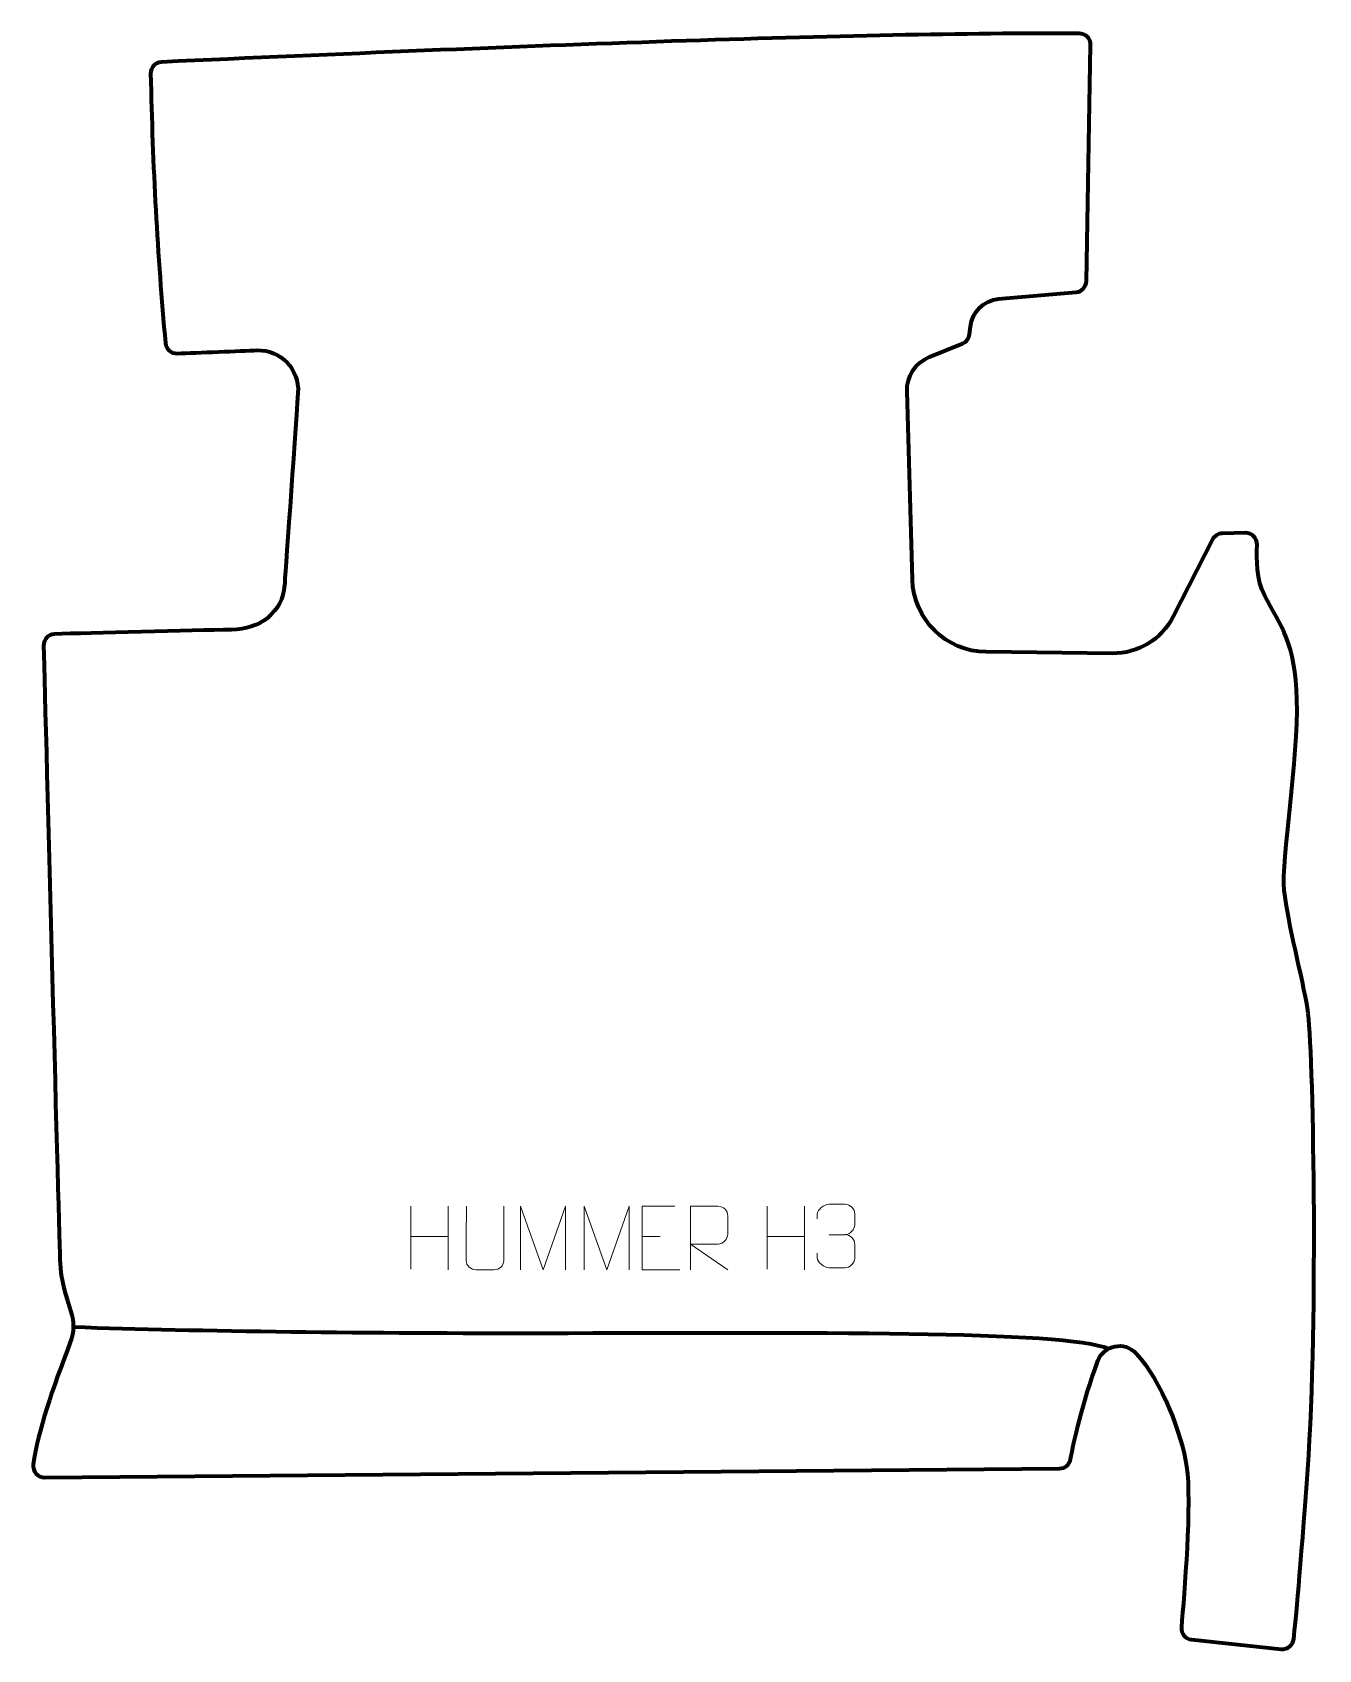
# Model space of a CAD drawing. Header units: millimetres. Extents: x -252 to 254, y -318 to 318.
import ezdxf

# ---------------------------------------------------------------- set-up
doc = ezdxf.new("R2010")
doc.units = ezdxf.units.MM
doc.header["$MEASUREMENT"] = 0
for name, color, linetype in [('layer 1', 7, 'Continuous'), ('layer 2', 7, 'Continuous'), ('layer 3', 7, 'Continuous')]:
    doc.layers.add(name, color=color, linetype=linetype)

msp = doc.modelspace()

# ---------------------------------------------------------------- linework, layer by layer
at = {"layer": 'layer 1', "color": 250, "lineweight": 9}
for points in [[(-103.2322, -143.4682), (-103.2322, -143.4682), (-103.2322, -168.2457), (-103.2322, -168.2457)], [(-88.5889, -143.4682), (-88.5889, -143.4682), (-88.5889, -168.4217), (-88.5889, -168.4217)], [(36.7678, -143.4682), (36.7678, -143.4682), (36.7678, -168.2457), (36.7678, -168.2457)], [(51.4111, -143.4682), (51.4111, -143.4682), (51.4111, -168.4217), (51.4111, -168.4217)], [(-103.2322, -155.3505), (-103.2322, -155.3505), (-88.5889, -155.3501), (-88.5889, -155.3501)], [(-12.4113, -155.3405), (-12.4113, -155.3405), (-5.2432, -155.3405), (-5.2432, -155.3405)], [(36.7678, -155.3505), (36.7678, -155.3505), (51.4111, -155.3501), (51.4111, -155.3501)], [(61.1722, -154.6288), (61.1722, -154.6288), (67.3686, -154.6288), (67.3686, -154.6288)]]:
    msp.add_open_spline(points, degree=3, dxfattribs=at)
for points, knots in [([(-66.7868, -143.4644), (-66.7872, -149.0039), (-66.6914, -159.2057), (-66.691, -164.7461), (-66.691, -164.7461), (-66.8308, -166.9856), (-68.508, -168.4118), (-70.6557, -168.4223), (-70.6557, -168.4223), (-72.9876, -168.4219), (-75.3195, -168.4219), (-77.651, -168.4223), (-77.651, -168.4223), (-79.576, -168.5238), (-81.5481, -166.7073), (-81.5369, -164.7628), (-81.5369, -164.7628), (-81.5366, -159.2009), (-81.4412, -149.0255), (-81.4416, -143.4644)], [0, 0, 0, 0, 0.16666667, 0.16666667, 0.16666667, 0.16666667, 0.33333333, 0.33333333, 0.33333333, 0.33333333, 0.5, 0.5, 0.5, 0.5, 0.66666667, 0.66666667, 0.66666667, 0.66666667, 1, 1, 1, 1]), ([(-60.1702, -168.4217), (-60.1702, -168.4217), (-60.1702, -143.4638), (-60.1702, -143.4638), (-60.1702, -143.4638), (-60.1702, -143.4638), (-51.2451, -168.4217), (-51.2451, -168.4217), (-51.2451, -168.4217), (-51.2451, -168.4217), (-42.4852, -143.4643), (-42.4852, -143.4643), (-42.4852, -143.4643), (-42.4852, -143.4643), (-42.4852, -168.4217), (-42.4852, -168.4217)], [0, 0, 0, 0, 0.2, 0.2, 0.2, 0.2, 0.4, 0.4, 0.4, 0.4, 0.6, 0.6, 0.6, 0.6, 1, 1, 1, 1]), ([(-35.1702, -168.4217), (-35.1702, -168.4217), (-35.1702, -143.4638), (-35.1702, -143.4638), (-35.1702, -143.4638), (-35.1702, -143.4638), (-26.2451, -168.4217), (-26.2451, -168.4217), (-26.2451, -168.4217), (-26.2451, -168.4217), (-17.4852, -143.4643), (-17.4852, -143.4643), (-17.4852, -143.4643), (-17.4852, -143.4643), (-17.4852, -168.4217), (-17.4852, -168.4217)], [0, 0, 0, 0, 0.2, 0.2, 0.2, 0.2, 0.4, 0.4, 0.4, 0.4, 0.6, 0.6, 0.6, 0.6, 1, 1, 1, 1]), ([(0.4626, -143.4608), (0.4626, -143.4608), (-12.4113, -143.4608), (-12.4113, -143.4608), (-12.4113, -143.4608), (-12.4113, -143.4608), (-12.4113, -168.4144), (-12.4113, -168.4144), (-12.4113, -168.4144), (-12.4113, -168.4144), (2.4545, -168.4144), (2.4545, -168.4144)], [0, 0, 0, 0, 0.25, 0.25, 0.25, 0.25, 0.5, 0.5, 0.5, 0.5, 1, 1, 1, 1]), ([(6.6158, -168.4181), (6.6158, -168.4181), (6.6158, -143.4646), (6.6158, -143.4646), (6.6158, -143.4646), (10.2106, -143.4646), (13.8061, -143.4646), (17.4013, -143.4646), (17.4013, -143.4646), (19.7266, -143.5023), (21.2839, -144.9923), (21.2798, -147.3587), (21.2798, -147.3587), (21.2794, -149.3942), (21.2794, -152.4536), (21.2798, -154.4896), (21.2798, -154.4896), (21.2733, -156.3651), (19.461, -158.3069), (17.4515, -158.326), (17.4515, -158.326), (17.4515, -158.326), (6.6158, -158.326), (6.6158, -158.326), (6.6158, -158.326), (6.6158, -158.326), (21.2705, -168.4181), (21.2705, -168.4181)], [0, 0, 0, 0, 0.125, 0.125, 0.125, 0.125, 0.25, 0.25, 0.25, 0.25, 0.375, 0.375, 0.375, 0.375, 0.5, 0.5, 0.5, 0.5, 0.625, 0.625, 0.625, 0.625, 0.75, 0.75, 0.75, 0.75, 1, 1, 1, 1]), ([(56.4625, -148.3836), (56.4625, -148.3836), (56.4625, -146.5264), (56.4625, -146.5264), (56.4625, -146.5264), (56.4482, -144.7845), (59.1127, -142.6664), (61.1718, -142.6891), (61.1718, -142.6891), (63.2359, -142.6891), (65.2999, -142.6891), (67.3636, -142.6891), (67.3636, -142.6891), (69.5581, -142.6803), (71.1564, -144.5271), (71.2008, -146.4392), (71.2008, -146.4392), (71.2004, -147.8743), (71.2004, -149.3094), (71.2008, -150.7449), (71.2008, -150.7449), (71.1522, -152.3984), (69.5496, -154.6284), (67.3513, -154.6184), (67.3513, -154.6184), (69.555, -154.6296), (71.163, -156.4328), (71.217, -158.4923), (71.217, -158.4923), (71.2166, -160.277), (71.2166, -162.0617), (71.217, -163.8468), (71.217, -163.8468), (71.2271, -165.9082), (69.1722, -167.6713), (67.3513, -167.6632), (67.3513, -167.6632), (65.286, -167.6629), (63.2208, -167.6629), (61.1552, -167.6632), (61.1552, -167.6632), (58.9866, -167.6517), (56.4556, -165.2515), (56.437, -163.7897), (56.437, -163.7897), (56.437, -163.7897), (56.437, -161.8811), (56.437, -161.8811)], [0, 0, 0, 0, 0.07692308, 0.07692308, 0.07692308, 0.07692308, 0.15384615, 0.15384615, 0.15384615, 0.15384615, 0.23076923, 0.23076923, 0.23076923, 0.23076923, 0.30769231, 0.30769231, 0.30769231, 0.30769231, 0.38461538, 0.38461538, 0.38461538, 0.38461538, 0.46153846, 0.46153846, 0.46153846, 0.46153846, 0.53846154, 0.53846154, 0.53846154, 0.53846154, 0.61538462, 0.61538462, 0.61538462, 0.61538462, 0.69230769, 0.69230769, 0.69230769, 0.69230769, 0.76923077, 0.76923077, 0.76923077, 0.76923077, 0.84615385, 0.84615385, 0.84615385, 0.84615385, 1, 1, 1, 1])]:
    msp.add_open_spline(points, degree=3, knots=knots, dxfattribs=at)
at = {"layer": 'layer 2', "color": 12, "lineweight": 200}
msp.add_open_spline([(151.6915, -246.5395), (151.6915, -246.5395), (-247.2017, -250.0172), (-247.2017, -250.0172), (-247.2017, -250.0172), (-249.9301, -250.0411), (-252.0252, -247.6341), (-251.6566, -244.9308), (-251.6566, -244.9308), (-249.8271, -231.5224), (-244.1124, -215.2883), (-237.1017, -196.8521), (-237.1017, -196.8521), (-235.6352, -192.9963), (-235.5625, -188.7513), (-236.8699, -184.8383), (-236.8699, -184.8383), (-238.6489, -179.5124), (-240.9392, -171.638), (-241.1537, -165.8412), (-241.1537, -165.8412), (-241.4803, -157.0253), (-246.7568, 44.2507), (-247.6113, 76.8639), (-247.6113, 76.8639), (-247.6758, 79.3214), (-245.7391, 81.365), (-243.2816, 81.4327), (-243.2816, 81.4327), (-229.7505, 81.806), (-189.0625, 82.9084), (-173.7406, 83.0929), (-173.7406, 83.0929), (-162.7707, 83.2252), (-153.669, 89.7971), (-152.9052, 100.741), (-152.9052, 100.741), (-152.9052, 100.741), (-148.9517, 157.3872), (-147.6339, 176.2693), (-147.6339, 176.2693), (-146.9923, 185.4634), (-154.4155, 193.2661), (-163.6269, 192.961), (-163.6269, 192.961), (-170.3462, 192.7384), (-187.1804, 192.0547), (-195.0858, 191.7305), (-195.0858, 191.7305), (-197.455, 191.6335), (-199.4881, 193.4076), (-199.7058, 195.7687), (-199.7058, 195.7687), (-202.8804, 230.2146), (-204.7918, 265.5549), (-205.5344, 301.7231), (-205.5344, 301.7231), (-205.5841, 304.1421), (-203.6887, 306.1585), (-201.2714, 306.2668), (-201.2714, 306.2668), (-60.7773, 312.5674), (72.3567, 317.936), (159.4409, 317.4728), (159.4409, 317.4728), (161.9245, 317.4594), (163.9163, 315.4179), (163.8725, 312.935), (163.8725, 312.935), (163.8725, 312.935), (162.2455, 220.1792), (162.2455, 220.1792), (162.2455, 220.1792), (162.2057, 217.8981), (160.4502, 216.015), (158.1776, 215.815), (158.1776, 215.815), (158.1776, 215.815), (127.7322, 213.136), (127.7322, 213.136), (127.7322, 213.136), (121.9265, 212.6248), (117.2829, 208.0976), (116.625, 202.3068), (116.625, 202.3068), (116.625, 202.3068), (116.2779, 199.2549), (116.2779, 199.2549), (116.2779, 199.2549), (116.0938, 197.6321), (115.0371, 196.24), (113.5241, 195.6258), (113.5241, 195.6258), (113.5241, 195.6258), (100.5902, 190.3776), (100.5902, 190.3776), (100.5902, 190.3776), (95.0996, 188.1494), (91.5711, 182.7452), (91.7401, 176.8221), (91.7401, 176.8221), (91.7401, 176.8221), (93.8465, 102.9289), (93.8465, 102.9289), (93.8465, 102.9289), (94.2956, 87.1756), (107.1021, 74.5871), (122.8607, 74.4089), (122.8607, 74.4089), (122.8607, 74.4089), (172.4221, 73.8477), (172.4221, 73.8477), (172.4221, 73.8477), (182.4759, 73.7337), (191.7272, 79.3238), (196.3027, 88.277), (196.3027, 88.277), (196.3027, 88.277), (211.7784, 118.5587), (211.7784, 118.5587), (211.7784, 118.5587), (212.5252, 120.0203), (214.0139, 120.953), (215.6543, 120.9879), (215.6543, 120.9879), (215.6543, 120.9879), (224.7489, 121.1816), (224.7489, 121.1816), (224.7489, 121.1816), (227.3337, 121.2367), (229.4236, 119.0907), (229.2976, 116.5084), (229.2976, 116.5084), (229.0366, 111.144), (229.1834, 102.4491), (232.1817, 96.7669), (232.1817, 96.7669), (238.932, 83.9741), (244.2621, 78.2888), (244.973, 55.5459), (244.973, 55.5459), (245.6838, 32.803), (238.7471, -7.5657), (239.9977, -19.274), (239.9977, -19.274), (241.4194, -32.5826), (247.1052, -53.1933), (249.2373, -66.3413), (249.2373, -66.3413), (251.3695, -79.4897), (253.5017, -187.8732), (249.2373, -246.8623), (249.2373, -246.8623), (246.2804, -287.7647), (244.5196, -306.1148), (243.7178, -313.5221), (243.7178, -313.5221), (243.4532, -315.9651), (241.2628, -317.7307), (238.8198, -317.4746), (238.8198, -317.4746), (238.8198, -317.4746), (203.5135, -313.7733), (203.5135, -313.7733), (203.5135, -313.7733), (201.0899, -313.5189), (199.32, -311.367), (199.5369, -308.9402), (199.5369, -308.9402), (200.6704, -296.2603), (203.663, -259.5168), (201.6194, -245.7962), (201.6194, -245.7962), (199.7313, -233.117), (191.8337, -212.2347), (181.7241, -201.2689), (181.7241, -201.2689), (177.2033, -196.3649), (169.0862, -197.9122), (166.765, -204.1652), (166.765, -204.1652), (160.4382, -221.2058), (157.2594, -236.2475), (156.0377, -242.8914), (156.0377, -242.8914), (155.6517, -244.9918), (153.8275, -246.5208), (151.6915, -246.5395)], degree=3, knots=[0, 0, 0, 0, 0.02083333, 0.02083333, 0.02083333, 0.02083333, 0.04166667, 0.04166667, 0.04166667, 0.04166667, 0.0625, 0.0625, 0.0625, 0.0625, 0.08333333, 0.08333333, 0.08333333, 0.08333333, 0.10416667, 0.10416667, 0.10416667, 0.10416667, 0.125, 0.125, 0.125, 0.125, 0.14583333, 0.14583333, 0.14583333, 0.14583333, 0.16666667, 0.16666667, 0.16666667, 0.16666667, 0.1875, 0.1875, 0.1875, 0.1875, 0.20833333, 0.20833333, 0.20833333, 0.20833333, 0.22916667, 0.22916667, 0.22916667, 0.22916667, 0.25, 0.25, 0.25, 0.25, 0.27083333, 0.27083333, 0.27083333, 0.27083333, 0.29166667, 0.29166667, 0.29166667, 0.29166667, 0.3125, 0.3125, 0.3125, 0.3125, 0.33333333, 0.33333333, 0.33333333, 0.33333333, 0.35416667, 0.35416667, 0.35416667, 0.35416667, 0.375, 0.375, 0.375, 0.375, 0.39583333, 0.39583333, 0.39583333, 0.39583333, 0.41666667, 0.41666667, 0.41666667, 0.41666667, 0.4375, 0.4375, 0.4375, 0.4375, 0.45833333, 0.45833333, 0.45833333, 0.45833333, 0.47916667, 0.47916667, 0.47916667, 0.47916667, 0.5, 0.5, 0.5, 0.5, 0.52083333, 0.52083333, 0.52083333, 0.52083333, 0.54166667, 0.54166667, 0.54166667, 0.54166667, 0.5625, 0.5625, 0.5625, 0.5625, 0.58333333, 0.58333333, 0.58333333, 0.58333333, 0.60416667, 0.60416667, 0.60416667, 0.60416667, 0.625, 0.625, 0.625, 0.625, 0.64583333, 0.64583333, 0.64583333, 0.64583333, 0.66666667, 0.66666667, 0.66666667, 0.66666667, 0.6875, 0.6875, 0.6875, 0.6875, 0.70833333, 0.70833333, 0.70833333, 0.70833333, 0.72916667, 0.72916667, 0.72916667, 0.72916667, 0.75, 0.75, 0.75, 0.75, 0.77083333, 0.77083333, 0.77083333, 0.77083333, 0.79166667, 0.79166667, 0.79166667, 0.79166667, 0.8125, 0.8125, 0.8125, 0.8125, 0.83333333, 0.83333333, 0.83333333, 0.83333333, 0.85416667, 0.85416667, 0.85416667, 0.85416667, 0.875, 0.875, 0.875, 0.875, 0.89583333, 0.89583333, 0.89583333, 0.89583333, 0.91666667, 0.91666667, 0.91666667, 0.91666667, 0.9375, 0.9375, 0.9375, 0.9375, 0.95833333, 0.95833333, 0.95833333, 0.95833333, 1, 1, 1, 1], dxfattribs=at)
at = {"layer": 'layer 3', "color": 142, "lineweight": 200}
msp.add_open_spline([(-235.9463, -190.8867), (-187.1218, -192.5539), (-118.4369, -193.3928), (-51.2495, -193.2965), (-51.2495, -193.2965), (53.0728, -193.1469), (153.787, -192.1528), (170.9493, -199.3967)], degree=3, knots=[0, 0, 0, 0, 0.33333333, 0.33333333, 0.33333333, 0.33333333, 1, 1, 1, 1], dxfattribs=at)

doc.saveas('drawing.dxf')
